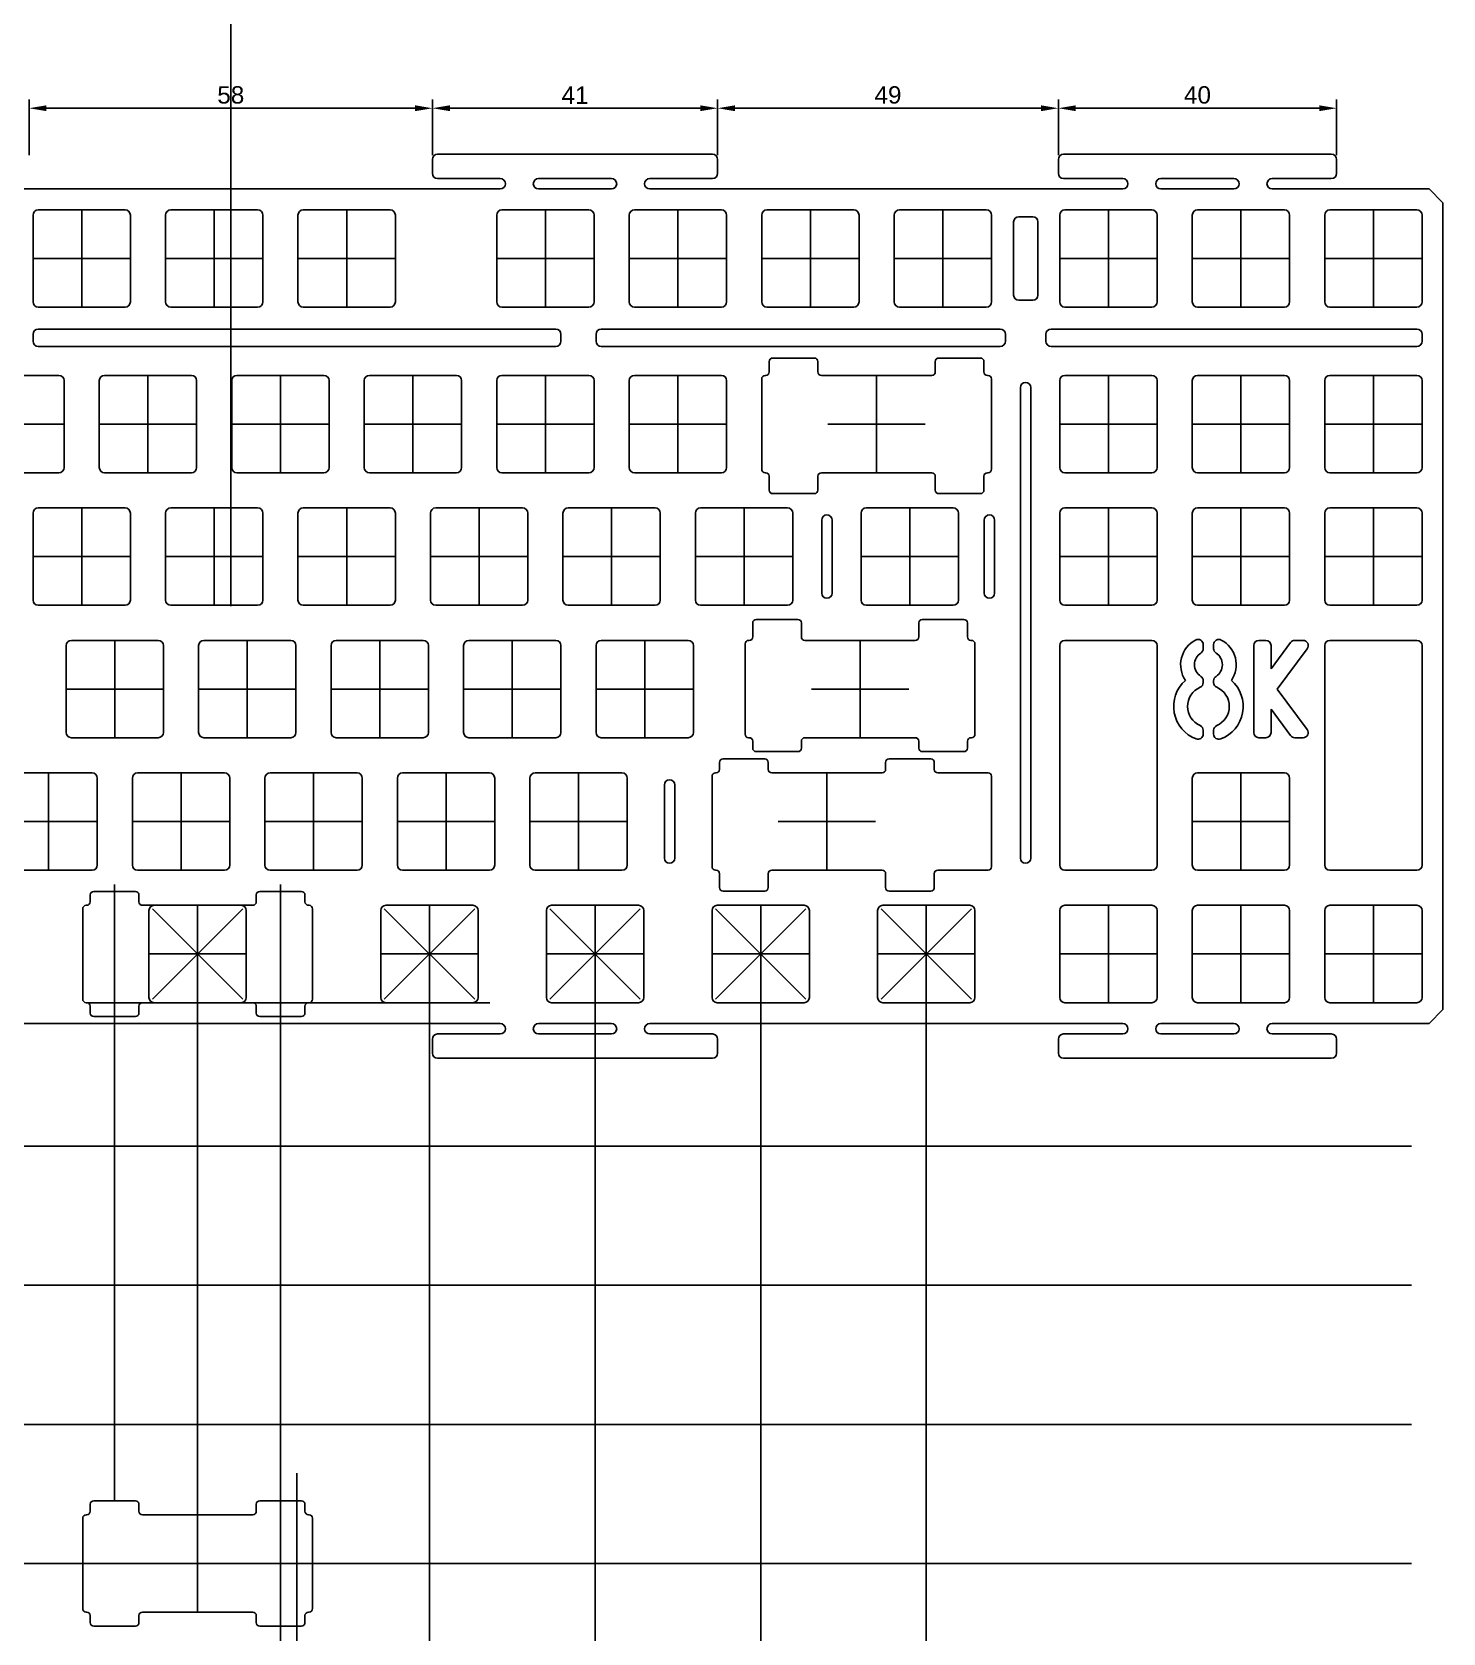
# Model space of a CAD drawing. Header units: millimetres. Extents: x 474 to 1639, y -476 to 312.
# Drawn here: x 635.7 to 838.6, y -197.7 to 32.6 of the extents above; entities that cross this region are included whole.
import ezdxf

# ---------------------------------------------------------------- set-up
doc = ezdxf.new("R2010")
doc.units = ezdxf.units.MM
doc.styles.get("Standard").update_dxf_attribs({"font": 'arial.ttf'})
doc.dimstyles.new('ISO-25', dxfattribs={"dimtxt": 2.5, "dimasz": 2.5, "dimexe": 1.25, "dimexo": 0.625, "dimtad": 1, "dimtxsty": 'Standard', "dimcen": 2.5, "dimadec": 0, "dimazin": 0, "dimtfac": 1, "dimtmove": 0, "dimatfit": 3, "dimfxl": 1, "dimarcsym": 0})

# ---------------------------------------------------------------- blocks, each defined once
blk = doc.blocks.new('*D45')
at = {"color": 0, "lineweight": -2, "transparency": 16777216}
for p, q in [((635.31, 14.87), (635.31, 22.86)), ((637.81, 21.61), (690.81, 21.61)), ((693.31, 14.87), (693.31, 22.86))]:
    blk.add_line(p, q, dxfattribs=at)
at = {"color": 0, "transparency": 16777216}
for points in [[(637.81, 22.03), (637.81, 21.19), (635.31, 21.61)], [(690.81, 22.03), (690.81, 21.19), (693.31, 21.61)]]:
    blk.add_solid(points, dxfattribs=at)
at = {"layer": 'Defpoints', "color": 0, "transparency": 16777216}
for p in [(693.31, 21.61), (635.31, 14.25), (693.31, 14.25)]:
    blk.add_point(p, dxfattribs=at)
at = {"color": 0, "transparency": 16777216, "insert": (664.31, 23.51), "char_height": 2.5, "attachment_point": 5}
blk.add_mtext('58', dxfattribs=at)
blk = doc.blocks.new('*D46')
at = {"color": 0, "lineweight": -2, "transparency": 16777216}
for p, q in [((693.31, 14.87), (693.31, 22.86)), ((695.81, 21.61), (731.81, 21.61)), ((734.31, 14.87), (734.31, 22.86))]:
    blk.add_line(p, q, dxfattribs=at)
at = {"color": 0, "transparency": 16777216}
for points in [[(695.81, 22.03), (695.81, 21.19), (693.31, 21.61)], [(731.81, 22.03), (731.81, 21.19), (734.31, 21.61)]]:
    blk.add_solid(points, dxfattribs=at)
at = {"layer": 'Defpoints', "color": 0, "transparency": 16777216}
for p in [(734.31, 21.61), (693.31, 14.25), (734.31, 14.25)]:
    blk.add_point(p, dxfattribs=at)
at = {"color": 0, "transparency": 16777216, "insert": (713.81, 23.49), "char_height": 2.5, "attachment_point": 5}
blk.add_mtext('41', dxfattribs=at)
blk = doc.blocks.new('*D47')
at = {"color": 0, "lineweight": -2, "transparency": 16777216}
for p, q in [((734.31, 14.87), (734.31, 22.86)), ((736.81, 21.61), (780.81, 21.61)), ((783.31, 14.87), (783.31, 22.86))]:
    blk.add_line(p, q, dxfattribs=at)
at = {"color": 0, "transparency": 16777216}
for points in [[(736.81, 22.03), (736.81, 21.19), (734.31, 21.61)], [(780.81, 22.03), (780.81, 21.19), (783.31, 21.61)]]:
    blk.add_solid(points, dxfattribs=at)
at = {"layer": 'Defpoints', "color": 0, "transparency": 16777216}
for p in [(783.31, 21.61), (734.31, 14.25), (783.31, 14.25)]:
    blk.add_point(p, dxfattribs=at)
at = {"color": 0, "transparency": 16777216, "insert": (758.81, 23.51), "char_height": 2.5, "attachment_point": 5}
blk.add_mtext('49', dxfattribs=at)
blk = doc.blocks.new('*D48')
at = {"color": 0, "lineweight": -2, "transparency": 16777216}
for p, q in [((783.31, 14.88), (783.31, 22.86)), ((785.81, 21.61), (820.81, 21.61)), ((823.31, 14.88), (823.31, 22.86))]:
    blk.add_line(p, q, dxfattribs=at)
at = {"color": 0, "transparency": 16777216}
for points in [[(785.81, 22.03), (785.81, 21.19), (783.31, 21.61)], [(820.81, 22.03), (820.81, 21.19), (823.31, 21.61)]]:
    blk.add_solid(points, dxfattribs=at)
at = {"layer": 'Defpoints', "color": 0, "transparency": 16777216}
for p in [(823.31, 21.61), (783.31, 14.25), (823.31, 14.25)]:
    blk.add_point(p, dxfattribs=at)
at = {"color": 0, "transparency": 16777216, "insert": (803.31, 23.51), "char_height": 2.5, "attachment_point": 5}
blk.add_mtext('40', dxfattribs=at)

msp = doc.modelspace()

# ---------------------------------------------------------------- linework, layer by layer
at = {"color": 4}
for p, q in [((664.30625, -50.00625), (664.30625, 312.191297)), ((636.625, 7), (649.125, 7)), ((655.675, 7), (668.175, 7)), ((674.725, 7), (687.225, 7)), ((703.3, 7), (715.8, 7)), ((722.35, 7), (734.85, 7)), ((741.4, 7), (753.9, 7)), ((760.45, 7), (772.95, 7)), ((784.2625, 7), (796.7625, 7)), ((803.3125, 7), (815.8125, 7)), ((822.3625, 7), (834.8625, 7)), ((635.875, -6.25), (635.875, 6.25)), ((649.875, 6.25), (649.875, -6.25)), ((654.925, -6.25), (654.925, 6.25)), ((668.925, 6.25), (668.925, -6.25)), ((673.975, -6.25), (673.975, 6.25)), ((687.975, 6.25), (687.975, -6.25)), ((702.55, -6.25), (702.55, 6.25)), ((716.55, 6.25), (716.55, -6.25)), ((721.6, -6.25), (721.6, 6.25)), ((735.6, 6.25), (735.6, -6.25)), ((740.65, -6.25), (740.65, 6.25)), ((754.65, 6.25), (754.65, -6.25)), ((759.7, -6.25), (759.7, 6.25)), ((773.7, 6.25), (773.7, -6.25)), ((776.87625, -5.25), (776.87625, 5.25)), ((777.62625, 6), (779.62625, 6)), ((780.37625, 5.25), (780.37625, -5.25)), ((783.5125, -6.25), (783.5125, 6.25)), ((797.5125, 6.25), (797.5125, -6.25)), ((802.5625, -6.25), (802.5625, 6.25)), ((816.5625, 6.25), (816.5625, -6.25)), ((821.6125, -6.25), (821.6125, 6.25)), ((835.6125, 6.25), (835.6125, -6.25)), ((777.62625, -6), (779.62625, -6)), ((649.125, -7), (636.625, -7)), ((668.175, -7), (655.675, -7)), ((687.225, -7), (674.725, -7)), ((715.8, -7), (703.3, -7)), ((734.85, -7), (722.35, -7)), ((753.9, -7), (741.4, -7)), ((772.95, -7), (760.45, -7)), ((796.7625, -7), (784.2625, -7)), ((815.8125, -7), (803.3125, -7)), ((834.8625, -7), (822.3625, -7)), ((635.875, -10.90625), (635.875, -11.90625)), ((636.625, -10.15625), (677.60125, -10.15625)), ((677.60125, -10.15625), (711.0375, -10.15625)), ((711.7875, -10.90625), (711.7875, -11.90625)), ((716.8375, -10.90625), (716.8375, -11.90625)), ((717.5875, -10.15625), (758.56375, -10.15625)), ((758.56375, -10.15625), (774.95, -10.15625)), ((775.7, -10.90625), (775.7, -11.90625)), ((781.5125, -10.90625), (781.5125, -11.90625)), ((782.2625, -10.15625), (834.8625, -10.15625)), ((835.6125, -10.90625), (835.6125, -11.90625)), ((711.0375, -12.65625), (636.625, -12.65625)), ((774.95, -12.65625), (717.5875, -12.65625)), ((834.8625, -12.65625), (782.2625, -12.65625)), ((741.737, -16.3125), (741.737, -14.8125)), ((742.237, -14.3125), (748.237, -14.3125)), ((748.737, -14.8125), (748.737, -16.3125)), ((765.613, -16.3125), (765.613, -14.8125)), ((766.113, -14.3125), (772.113, -14.3125)), ((772.613, -16.3125), (772.613, -14.8125)), ((627.1, -16.8125), (639.6, -16.8125)), ((640.35, -17.5625), (640.35, -30.0625)), ((645.4, -30.0625), (645.4, -17.5625)), ((646.15, -16.8125), (658.65, -16.8125)), ((659.4, -17.5625), (659.4, -30.0625)), ((664.45, -30.0625), (664.45, -17.5625)), ((665.2, -16.8125), (677.7, -16.8125)), ((678.45, -17.5625), (678.45, -30.0625)), ((683.5, -30.0625), (683.5, -17.5625)), ((684.25, -16.8125), (696.75, -16.8125)), ((697.5, -17.5625), (697.5, -30.0625)), ((702.55, -30.0625), (702.55, -17.5625)), ((703.3, -16.8125), (715.8, -16.8125)), ((716.55, -17.5625), (716.55, -30.0625)), ((721.6, -30.0625), (721.6, -17.5625)), ((722.35, -16.8125), (734.85, -16.8125)), ((735.6, -17.5625), (735.6, -30.0625)), ((740.65, -30.3125), (740.65, -17.3125)), ((741.15, -16.8125), (741.237, -16.8125)), ((749.237, -16.8125), (765.113, -16.8125)), ((773.2, -16.8125), (773.113, -16.8125)), ((773.7, -30.3125), (773.7, -17.3125)), ((783.5125, -30.0625), (783.5125, -17.5625)), ((784.2625, -16.8125), (796.7625, -16.8125)), ((797.5125, -17.5625), (797.5125, -30.0625)), ((802.5625, -30.0625), (802.5625, -17.5625)), ((803.3125, -16.8125), (815.8125, -16.8125)), ((816.5625, -17.5625), (816.5625, -30.0625)), ((821.6125, -30.0625), (821.6125, -17.5625)), ((822.3625, -16.8125), (834.8625, -16.8125)), ((835.6125, -17.5625), (835.6125, -30.0625)), ((777.85, -86.2125), (777.85, -18.5625)), ((779.35, -18.5625), (779.35, -86.2125)), ((639.6, -30.8125), (627.1, -30.8125)), ((658.65, -30.8125), (646.15, -30.8125)), ((677.7, -30.8125), (665.2, -30.8125)), ((696.75, -30.8125), (684.25, -30.8125)), ((715.8, -30.8125), (703.3, -30.8125)), ((734.85, -30.8125), (722.35, -30.8125)), ((741.237, -30.8125), (741.15, -30.8125)), ((741.737, -33.3125), (741.737, -31.3125)), ((748.737, -31.3125), (748.737, -33.3125)), ((765.113, -30.8125), (749.237, -30.8125)), ((765.613, -33.3125), (765.613, -31.3125)), ((772.613, -33.3125), (772.613, -31.3125)), ((773.113, -30.8125), (773.2, -30.8125)), ((796.7625, -30.8125), (784.2625, -30.8125)), ((815.8125, -30.8125), (803.3125, -30.8125)), ((834.8625, -30.8125), (822.3625, -30.8125)), ((748.237, -33.8125), (742.237, -33.8125)), ((772.113, -33.8125), (766.113, -33.8125)), ((635.875, -49.1125), (635.875, -36.6125)), ((636.625, -35.8625), (649.125, -35.8625)), ((649.875, -36.6125), (649.875, -49.1125)), ((654.925, -49.1125), (654.925, -36.6125)), ((655.675, -35.8625), (668.175, -35.8625)), ((668.925, -36.6125), (668.925, -49.1125)), ((673.975, -49.1125), (673.975, -36.6125)), ((674.725, -35.8625), (687.225, -35.8625)), ((687.975, -36.6125), (687.975, -49.1125)), ((693.025, -49.1125), (693.025, -36.6125)), ((693.775, -35.8625), (706.275, -35.8625)), ((707.025, -36.6125), (707.025, -49.1125)), ((712.075, -49.1125), (712.075, -36.6125)), ((712.825, -35.8625), (725.325, -35.8625)), ((726.075, -36.6125), (726.075, -49.1125)), ((731.125, -49.1125), (731.125, -36.6125)), ((731.875, -35.8625), (744.375, -35.8625)), ((745.125, -36.6125), (745.125, -49.1125)), ((754.9375, -49.1125), (754.9375, -36.6125)), ((755.6875, -35.8625), (768.1875, -35.8625)), ((768.9375, -36.6125), (768.9375, -49.1125)), ((783.5125, -49.1125), (783.5125, -36.6125)), ((784.2625, -35.8625), (796.7625, -35.8625)), ((797.5125, -36.6125), (797.5125, -49.1125)), ((802.5625, -49.1125), (802.5625, -36.6125)), ((803.3125, -35.8625), (815.8125, -35.8625)), ((816.5625, -36.6125), (816.5625, -49.1125)), ((821.6125, -49.1125), (821.6125, -36.6125)), ((822.3625, -35.8625), (834.8625, -35.8625)), ((835.6125, -36.6125), (835.6125, -49.1125)), ((749.28125, -48.1125), (749.28125, -37.6125)), ((750.78125, -37.6125), (750.78125, -48.1125)), ((772.64375, -48.1125), (772.64375, -37.6125)), ((774.14375, -37.6125), (774.14375, -48.1125)), ((649.125, -49.8625), (636.625, -49.8625)), ((668.175, -49.8625), (655.675, -49.8625)), ((687.225, -49.8625), (674.725, -49.8625)), ((706.275, -49.8625), (693.775, -49.8625)), ((725.325, -49.8625), (712.825, -49.8625)), ((744.375, -49.8625), (731.875, -49.8625)), ((768.1875, -49.8625), (755.6875, -49.8625)), ((796.7625, -49.8625), (784.2625, -49.8625)), ((815.8125, -49.8625), (803.3125, -49.8625)), ((834.8625, -49.8625), (822.3625, -49.8625)), ((739.35575, -54.4125), (739.35575, -52.4125)), ((739.85575, -51.9125), (745.85575, -51.9125)), ((746.35575, -52.4125), (746.35575, -54.4125)), ((763.23175, -54.4125), (763.23175, -52.4125)), ((763.73175, -51.9125), (769.73175, -51.9125)), ((770.23175, -54.4125), (770.23175, -52.4125)), ((641.3875, -54.9125), (653.8875, -54.9125)), ((660.4375, -54.9125), (672.9375, -54.9125)), ((679.4875, -54.9125), (691.9875, -54.9125)), ((698.5375, -54.9125), (711.0375, -54.9125)), ((717.5875, -54.9125), (730.0875, -54.9125)), ((738.76875, -54.9125), (738.85575, -54.9125)), ((746.85575, -54.9125), (762.73175, -54.9125)), ((770.81875, -54.9125), (770.73175, -54.9125)), ((796.7625, -54.9125), (784.2625, -54.9125)), ((813.141786, -54.9125), (812.141786, -54.9125)), ((813.891786, -59.000654), (816.700227, -55.215597)), ((818.48711, -54.9125), (817.302537, -54.9125)), ((834.8625, -54.9125), (822.3625, -54.9125)), ((640.6375, -68.1625), (640.6375, -55.6625)), ((654.6375, -55.6625), (654.6375, -68.1625)), ((659.6875, -68.1625), (659.6875, -55.6625)), ((673.6875, -55.6625), (673.6875, -68.1625)), ((678.7375, -68.1625), (678.7375, -55.6625)), ((692.7375, -55.6625), (692.7375, -68.1625)), ((697.7875, -68.1625), (697.7875, -55.6625)), ((711.7875, -55.6625), (711.7875, -68.1625)), ((716.8375, -68.1625), (716.8375, -55.6625)), ((730.8375, -55.6625), (730.8375, -68.1625)), ((738.26875, -68.4125), (738.26875, -55.4125)), ((771.31875, -68.4125), (771.31875, -55.4125)), ((783.5125, -87.2125), (783.5125, -55.6625)), ((797.5125, -55.6625), (797.5125, -87.2125)), ((804.1375, -55.529359), (804.1375, -56.107614)), ((805.6375, -55.529359), (805.6375, -56.107614)), ((811.391786, -55.6625), (811.391786, -68.1625)), ((813.891786, -55.6625), (813.891786, -59.000654)), ((814.783632, -61.9125), (819.089421, -56.109403)), ((821.6125, -87.2125), (821.6125, -55.6625)), ((835.6125, -55.6625), (835.6125, -87.2125)), ((804.1375, -60.717386), (804.1375, -60.975568)), ((805.6375, -60.717386), (805.6375, -60.975568)), ((814.783632, -61.9125), (819.089421, -67.715597)), ((813.891786, -64.824346), (816.700227, -68.609403)), ((813.891786, -64.824346), (813.891786, -68.1625)), ((653.8875, -68.9125), (641.3875, -68.9125)), ((672.9375, -68.9125), (660.4375, -68.9125)), ((691.9875, -68.9125), (679.4875, -68.9125)), ((711.0375, -68.9125), (698.5375, -68.9125)), ((730.0875, -68.9125), (717.5875, -68.9125)), ((738.85575, -68.9125), (738.76875, -68.9125)), ((746.85575, -68.9125), (762.73175, -68.9125)), ((770.73175, -68.9125), (770.81875, -68.9125)), ((804.1375, -67.849432), (804.1375, -68.388993)), ((805.6375, -67.849432), (805.6375, -68.388993)), ((813.141786, -68.9125), (812.141786, -68.9125)), ((818.48711, -68.9125), (817.302537, -68.9125)), ((739.35575, -70.4125), (739.35575, -69.4125)), ((745.85575, -70.9125), (739.85575, -70.9125)), ((746.35575, -69.4125), (746.35575, -70.4125)), ((763.23175, -70.4125), (763.23175, -69.4125)), ((769.73175, -70.9125), (763.73175, -70.9125)), ((770.23175, -70.4125), (770.23175, -69.4125)), ((734.59325, -73.4625), (734.59325, -72.4625)), ((735.09325, -71.9625), (741.09325, -71.9625)), ((741.59325, -72.4625), (741.59325, -73.4625)), ((758.46925, -73.4625), (758.46925, -72.4625)), ((758.96925, -71.9625), (764.96925, -71.9625)), ((765.46925, -72.4625), (765.46925, -73.4625)), ((631.8625, -73.9625), (644.3625, -73.9625)), ((645.1125, -74.7125), (645.1125, -87.2125)), ((650.1625, -87.2125), (650.1625, -74.7125)), ((650.9125, -73.9625), (663.4125, -73.9625)), ((664.1625, -74.7125), (664.1625, -87.2125)), ((669.2125, -87.2125), (669.2125, -74.7125)), ((669.9625, -73.9625), (682.4625, -73.9625)), ((683.2125, -74.7125), (683.2125, -87.2125)), ((688.2625, -87.2125), (688.2625, -74.7125)), ((689.0125, -73.9625), (701.5125, -73.9625)), ((702.2625, -74.7125), (702.2625, -87.2125)), ((707.3125, -87.2125), (707.3125, -74.7125)), ((708.0625, -73.9625), (720.5625, -73.9625)), ((721.3125, -74.7125), (721.3125, -87.2125)), ((726.659375, -86.2125), (726.659375, -75.7125)), ((728.159375, -75.7125), (728.159375, -86.2125)), ((733.50625, -87.4625), (733.50625, -74.4625)), ((734.00625, -73.9625), (734.09325, -73.9625)), ((742.09325, -73.9625), (757.96925, -73.9625)), ((765.96925, -73.9625), (773.2, -73.9625)), ((773.7, -74.4625), (773.7, -87.4625)), ((802.5625, -87.2125), (802.5625, -74.7125)), ((803.3125, -73.9625), (815.8125, -73.9625)), ((816.5625, -74.7125), (816.5625, -87.2125)), ((644.3625, -87.9625), (631.8625, -87.9625)), ((663.4125, -87.9625), (650.9125, -87.9625)), ((682.4625, -87.9625), (669.9625, -87.9625)), ((701.5125, -87.9625), (689.0125, -87.9625)), ((720.5625, -87.9625), (708.0625, -87.9625)), ((734.09325, -87.9625), (734.00625, -87.9625)), ((734.59325, -90.4625), (734.59325, -88.4625)), ((741.59325, -88.4625), (741.59325, -90.4625)), ((757.96925, -87.9625), (742.09325, -87.9625)), ((758.46925, -90.4625), (758.46925, -88.4625)), ((765.46925, -88.4625), (765.46925, -90.4625)), ((773.2, -87.9625), (765.96925, -87.9625)), ((796.7625, -87.9625), (784.2625, -87.9625)), ((815.8125, -87.9625), (803.3125, -87.9625)), ((822.3625, -87.9625), (834.8625, -87.9625)), ((644.10575, -92.5125), (644.10575, -91.5125)), ((644.60575, -91.0125), (650.60575, -91.0125)), ((651.10575, -91.5125), (651.10575, -92.5125)), ((667.98175, -92.5125), (667.98175, -91.5125)), ((668.48175, -91.0125), (674.48175, -91.0125)), ((674.98175, -92.5125), (674.98175, -91.5125)), ((741.09325, -90.9625), (735.09325, -90.9625)), ((764.96925, -90.9625), (758.96925, -90.9625)), ((643.01875, -106.5125), (643.01875, -93.5125)), ((643.51875, -93.0125), (643.60575, -93.0125)), ((651.60575, -93.0125), (667.48175, -93.0125)), ((652.54375, -106.2625), (652.54375, -93.7625)), ((653.29375, -93.0125), (665.79375, -93.0125)), ((666.54375, -93.7625), (666.54375, -106.2625)), ((675.56875, -93.0125), (675.48175, -93.0125)), ((676.06875, -106.5125), (676.06875, -93.5125)), ((685.88125, -106.2625), (685.88125, -93.7625)), ((686.63125, -93.0125), (699.13125, -93.0125)), ((699.88125, -93.7625), (699.88125, -106.2625)), ((709.69375, -106.2625), (709.69375, -93.7625)), ((710.44375, -93.0125), (722.94375, -93.0125)), ((723.69375, -93.7625), (723.69375, -106.2625)), ((733.50625, -106.2625), (733.50625, -93.7625)), ((734.25625, -93.0125), (746.75625, -93.0125)), ((747.50625, -93.7625), (747.50625, -106.2625)), ((757.31875, -106.2625), (757.31875, -93.7625)), ((758.06875, -93.0125), (770.56875, -93.0125)), ((771.31875, -93.7625), (771.31875, -106.2625)), ((783.5125, -106.2625), (783.5125, -93.7625)), ((784.2625, -93.0125), (796.7625, -93.0125)), ((797.5125, -93.7625), (797.5125, -106.2625)), ((802.5625, -106.2625), (802.5625, -93.7625)), ((803.3125, -93.0125), (815.8125, -93.0125)), ((816.5625, -93.7625), (816.5625, -106.2625)), ((821.6125, -106.2625), (821.6125, -93.7625)), ((822.3625, -93.0125), (834.8625, -93.0125)), ((835.6125, -93.7625), (835.6125, -106.2625)), ((701.575, -107.0125), (643.51875, -107.0125)), ((643.60575, -107.0125), (643.51875, -107.0125)), ((644.10575, -108.5125), (644.10575, -107.5125)), ((651.10575, -107.5125), (651.10575, -108.5125)), ((667.48175, -107.0125), (651.60575, -107.0125)), ((665.79375, -107.0125), (653.29375, -107.0125)), ((667.98175, -108.5125), (667.98175, -107.5125)), ((674.98175, -108.5125), (674.98175, -107.5125)), ((675.48175, -107.0125), (675.56875, -107.0125)), ((699.13125, -107.0125), (686.63125, -107.0125)), ((722.94375, -107.0125), (710.44375, -107.0125)), ((746.75625, -107.0125), (734.25625, -107.0125)), ((770.56875, -107.0125), (758.06875, -107.0125)), ((796.7625, -107.0125), (784.2625, -107.0125)), ((815.8125, -107.0125), (803.3125, -107.0125)), ((834.8625, -107.0125), (822.3625, -107.0125)), ((644.10575, -180.151543), (644.10575, -179.151543)), ((644.60575, -178.651543), (650.60575, -178.651543)), ((651.10575, -179.151543), (651.10575, -180.151543)), ((667.98175, -180.151543), (667.98175, -179.151543)), ((668.48175, -178.651543), (674.48175, -178.651543)), ((674.98175, -180.151543), (674.98175, -179.151543)), ((643.01875, -194.151543), (643.01875, -181.151543)), ((643.51875, -180.651543), (643.60575, -180.651543)), ((651.60575, -180.651543), (667.48175, -180.651543)), ((675.56875, -180.651543), (675.48175, -180.651543)), ((676.06875, -194.151543), (676.06875, -181.151543)), ((643.60575, -194.651543), (643.51875, -194.651543)), ((644.10575, -196.151543), (644.10575, -195.151543)), ((651.10575, -195.151543), (651.10575, -196.151543)), ((667.48175, -194.651543), (651.60575, -194.651543)), ((667.98175, -196.151543), (667.98175, -195.151543)), ((674.98175, -196.151543), (674.98175, -195.151543)), ((675.48175, -194.651543), (675.56875, -194.651543)), ((650.60575, -196.651543), (644.60575, -196.651543)), ((674.48175, -196.651543), (668.48175, -196.651543))]:
    msp.add_line(p, q, dxfattribs=at)
for p, q in [((693.30625, 14.25), (693.30625, 12.25)), ((694.05625, 15), (733.55625, 15)), ((734.30625, 14.25), (734.30625, 12.25)), ((783.30625, 14.25), (783.30625, 12.25)), ((784.05625, 15), (822.55625, 15)), ((823.30625, 14.25), (823.30625, 12.25)), ((625.55625, 10), (703.05625, 10)), ((694.05625, 11.5), (703.05625, 11.5)), ((708.55625, 11.5), (719.05625, 11.5)), ((708.55625, 11.5), (719.05625, 11.5)), ((708.55625, 10), (719.05625, 10)), ((708.55625, 10), (719.05625, 10)), ((724.55625, 11.5), (733.55625, 11.5)), ((724.55625, 10), (792.55625, 10)), ((784.05625, 11.5), (792.55625, 11.5)), ((798.05625, 11.5), (808.55625, 11.5)), ((798.05625, 11.5), (808.55625, 11.5)), ((798.05625, 10), (808.55625, 10)), ((798.05625, 10), (808.55625, 10)), ((814.05625, 11.5), (822.55625, 11.5)), ((814.05625, 10), (815.55625, 10)), ((815.55625, 10), (836.6125, 10)), ((838.6125, 8), (836.6125, 10)), ((838.6125, 8), (838.6125, -108.0125)), ((838.6125, -108.0125), (836.6125, -110.0125)), ((703.05625, -110.0125), (625.55625, -110.0125)), ((650.60575, -109.0125), (644.60575, -109.0125)), ((674.48175, -109.0125), (668.48175, -109.0125)), ((719.05625, -110.0125), (708.55625, -110.0125)), ((792.55625, -110.0125), (724.55625, -110.0125)), ((808.55625, -110.0125), (798.05625, -110.0125)), ((815.5625, -110.0125), (814.05625, -110.0125)), ((836.6125, -110.0125), (815.5625, -110.0125)), ((693.30625, -112.2625), (693.30625, -114.2625)), ((694.05625, -111.5125), (703.05625, -111.5125)), ((708.55625, -111.5125), (719.05625, -111.5125)), ((708.55625, -111.5125), (719.05625, -111.5125)), ((724.55625, -111.5125), (733.55625, -111.5125)), ((734.30625, -112.2625), (734.30625, -114.2625)), ((783.30625, -112.2625), (783.30625, -114.2625)), ((784.05625, -111.5125), (792.55625, -111.5125)), ((798.05625, -111.5125), (808.55625, -111.5125)), ((798.05625, -111.5125), (808.55625, -111.5125)), ((814.05625, -111.5125), (822.55625, -111.5125)), ((823.30625, -112.2625), (823.30625, -114.2625)), ((694.05625, -115.0125), (733.55625, -115.0125)), ((784.05625, -115.0125), (822.55625, -115.0125))]:
    msp.add_line(p, q)
at = {"color": 1}
for p, q in [((642.875, 7), (642.875, -7)), ((661.925, 7), (661.925, -7)), ((680.975, 7), (680.975, -7)), ((709.55, 7), (709.55, -7)), ((728.6, 7), (728.6, -7)), ((747.65, 7), (747.65, -7)), ((766.7, 7), (766.7, -7)), ((790.5125, 7), (790.5125, -7)), ((809.5625, 7), (809.5625, -7)), ((828.6125, 7), (828.6125, -7)), ((635.875, 0), (649.875, 0)), ((654.925, 0), (668.925, 0)), ((673.975, 0), (687.975, 0)), ((702.55, 0), (716.55, 0)), ((721.6, 0), (735.6, 0)), ((740.65, 0), (754.65, 0)), ((759.7, 0), (773.7, 0)), ((783.5125, 0), (797.5125, 0)), ((802.5625, 0), (816.5625, 0)), ((821.6125, 0), (835.6125, 0)), ((652.4, -16.8125), (652.4, -30.8125)), ((671.45, -16.8125), (671.45, -30.8125)), ((690.5, -16.8125), (690.5, -30.8125)), ((709.55, -16.8125), (709.55, -30.8125)), ((728.6, -16.8125), (728.6, -30.8125)), ((757.175, -16.8125), (757.175, -30.8125)), ((790.5125, -16.8125), (790.5125, -30.8125)), ((809.5625, -16.8125), (809.5625, -30.8125)), ((828.6125, -16.8125), (828.6125, -30.8125)), ((626.35, -23.8125), (640.35, -23.8125)), ((645.4, -23.8125), (659.4, -23.8125)), ((664.45, -23.8125), (678.45, -23.8125)), ((683.5, -23.8125), (697.5, -23.8125)), ((702.55, -23.8125), (716.55, -23.8125)), ((721.6, -23.8125), (735.6, -23.8125)), ((750.175, -23.8125), (764.175, -23.8125)), ((783.5125, -23.8125), (797.5125, -23.8125)), ((802.5625, -23.8125), (816.5625, -23.8125)), ((821.6125, -23.8125), (835.6125, -23.8125)), ((642.875, -35.8625), (642.875, -49.8625)), ((661.925, -35.8625), (661.925, -49.8625)), ((680.975, -35.8625), (680.975, -49.8625)), ((700.025, -35.8625), (700.025, -49.8625)), ((719.075, -35.8625), (719.075, -49.8625)), ((738.125, -35.8625), (738.125, -49.8625)), ((761.9375, -35.8625), (761.9375, -49.8625)), ((790.5125, -35.8625), (790.5125, -49.8625)), ((809.5625, -35.8625), (809.5625, -49.8625)), ((828.6125, -35.8625), (828.6125, -49.8625)), ((635.875, -42.8625), (649.875, -42.8625)), ((654.925, -42.8625), (668.925, -42.8625)), ((673.975, -42.8625), (687.975, -42.8625)), ((693.025, -42.8625), (707.025, -42.8625)), ((712.075, -42.8625), (726.075, -42.8625)), ((731.125, -42.8625), (745.125, -42.8625)), ((754.9375, -42.8625), (768.9375, -42.8625)), ((783.5125, -42.8625), (797.5125, -42.8625)), ((802.5625, -42.8625), (816.5625, -42.8625)), ((821.6125, -42.8625), (835.6125, -42.8625)), ((647.6375, -54.9125), (647.6375, -68.9125)), ((666.6875, -54.9125), (666.6875, -68.9125)), ((685.7375, -54.9125), (685.7375, -68.9125)), ((704.7875, -54.9125), (704.7875, -68.9125)), ((723.8375, -54.9125), (723.8375, -68.9125)), ((754.79375, -54.9125), (754.79375, -68.9125)), ((640.6375, -61.9125), (654.6375, -61.9125)), ((659.6875, -61.9125), (673.6875, -61.9125)), ((678.7375, -61.9125), (692.7375, -61.9125)), ((697.7875, -61.9125), (711.7875, -61.9125)), ((716.8375, -61.9125), (730.8375, -61.9125)), ((747.79375, -61.9125), (761.79375, -61.9125)), ((638.1125, -73.9625), (638.1125, -87.9625)), ((657.1625, -73.9625), (657.1625, -87.9625)), ((676.2125, -73.9625), (676.2125, -87.9625)), ((695.2625, -73.9625), (695.2625, -87.9625)), ((714.3125, -73.9625), (714.3125, -87.9625)), ((750.03125, -73.9625), (750.03125, -87.9625)), ((809.5625, -73.9625), (809.5625, -87.9625)), ((631.1125, -80.9625), (645.1125, -80.9625)), ((650.1625, -80.9625), (664.1625, -80.9625)), ((669.2125, -80.9625), (683.2125, -80.9625)), ((688.2625, -80.9625), (702.2625, -80.9625)), ((707.3125, -80.9625), (721.3125, -80.9625)), ((743.03125, -80.9625), (757.03125, -80.9625)), ((802.5625, -80.9625), (816.5625, -80.9625)), ((659.54375, -93.0125), (659.54375, -107.0125)), ((659.54375, -93.0125), (659.54375, -107.0125)), ((692.88125, -93.0125), (692.88125, -107.0125)), ((716.69375, -93.0125), (716.69375, -107.0125)), ((740.50625, -93.0125), (740.50625, -107.0125)), ((764.31875, -93.0125), (764.31875, -107.0125)), ((790.5125, -93.0125), (790.5125, -107.0125)), ((809.5625, -93.0125), (809.5625, -107.0125)), ((828.6125, -93.0125), (828.6125, -107.0125)), ((652.54375, -100.0125), (666.54375, -100.0125)), ((652.54375, -100.0125), (666.54375, -100.0125)), ((685.88125, -100.0125), (699.88125, -100.0125)), ((709.69375, -100.0125), (723.69375, -100.0125)), ((733.50625, -100.0125), (747.50625, -100.0125)), ((757.31875, -100.0125), (771.31875, -100.0125)), ((783.5125, -100.0125), (797.5125, -100.0125)), ((802.5625, -100.0125), (816.5625, -100.0125)), ((821.6125, -100.0125), (835.6125, -100.0125)), ((673.83125, -348.438588), (673.83125, -174.651543)), ((659.54375, -180.651543), (659.54375, -194.651543)), ((652.54375, -187.651543), (666.54375, -187.651543))]:
    msp.add_line(p, q, dxfattribs=at)
at = {"color": 5}
for p, q in [((647.60575, -178.651543), (647.60575, -90.0125)), ((671.44375, -90.0125), (671.44375, -301.277576)), ((659.54375, -180.651543), (659.54375, -100.0125))]:
    msp.add_line(p, q, dxfattribs=at)
at = {"color": 2}
for p, q in [((653.04375, -93.5125), (666.04375, -106.5125)), ((653.04375, -106.5125), (666.04375, -93.5125)), ((686.38125, -93.5125), (699.38125, -106.5125)), ((686.38125, -106.5125), (699.38125, -93.5125)), ((710.19375, -93.5125), (723.19375, -106.5125)), ((710.19375, -106.5125), (723.19375, -93.5125)), ((734.00625, -93.5125), (747.00625, -106.5125)), ((734.00625, -106.5125), (747.00625, -93.5125)), ((757.81875, -93.5125), (770.81875, -106.5125)), ((757.81875, -106.5125), (770.81875, -93.5125)), ((692.88125, -95.565102), (692.88125, -282.227576)), ((716.69375, -95.565102), (716.69375, -282.227576)), ((740.50625, -95.565102), (740.50625, -282.227576)), ((764.31875, -95.565102), (764.31875, -282.227576)), ((473.909511, -127.651543), (834.088327, -127.651543)), ((473.909511, -147.651543), (834.088327, -147.651543)), ((473.909511, -167.651543), (834.088327, -167.651543)), ((473.909511, -187.651543), (834.088327, -187.651543))]:
    msp.add_line(p, q, dxfattribs=at)
for centre, radius, start, end in [((694.05625, 14.25), 0.75, 90, 180), ((733.55625, 14.25), 0.75, 360, 90), ((784.05625, 14.25), 0.75, 90, 180), ((822.55625, 14.25), 0.75, 0, 90), ((694.05625, 12.25), 0.75, 180, 270), ((733.55625, 12.25), 0.75, 270, 360), ((784.05625, 12.25), 0.75, 180, 270), ((822.55625, 12.25), 0.75, 270, 0), ((703.05625, 10.75), 0.75, 270, 90), ((708.55625, 10.75), 0.75, 90, 270), ((719.05625, 10.75), 0.75, 270, 90), ((724.55625, 10.75), 0.75, 90, 270), ((792.55625, 10.75), 0.75, 270, 90), ((798.05625, 10.75), 0.75, 90, 270), ((808.55625, 10.75), 0.75, 270, 90), ((814.05625, 10.75), 0.75, 90, 270), ((644.60575, -108.5125), 0.5, 180, 270), ((650.60575, -108.5125), 0.5, 270, 0), ((668.48175, -108.5125), 0.5, 180, 270), ((674.48175, -108.5125), 0.5, 270, 0), ((703.05625, -110.7625), 0.75, 270, 90), ((708.55625, -110.7625), 0.75, 90, 270), ((719.05625, -110.7625), 0.75, 270, 90), ((724.55625, -110.7625), 0.75, 90, 270), ((792.55625, -110.7625), 0.75, 270, 90), ((798.05625, -110.7625), 0.75, 90, 270), ((808.55625, -110.7625), 0.75, 270, 90), ((814.05625, -110.7625), 0.75, 90, 270), ((694.05625, -112.2625), 0.75, 90, 180), ((733.55625, -112.2625), 0.75, 360, 90), ((784.05625, -112.2625), 0.75, 90, 180), ((822.55625, -112.2625), 0.75, 0, 90), ((694.05625, -114.2625), 0.75, 180, 270), ((733.55625, -114.2625), 0.75, 270, 360), ((784.05625, -114.2625), 0.75, 180, 270), ((822.55625, -114.2625), 0.75, 270, 0)]:
    msp.add_arc(centre, radius, start, end)
at = {"color": 4}
for centre, radius, start, end in [((636.625, 6.25), 0.75, 90, 180), ((649.125, 6.25), 0.75, 0, 90), ((655.675, 6.25), 0.75, 90, 180), ((668.175, 6.25), 0.75, 0, 90), ((674.725, 6.25), 0.75, 90, 180), ((687.225, 6.25), 0.75, 0, 90), ((703.3, 6.25), 0.75, 90, 180), ((715.8, 6.25), 0.75, 0, 90), ((722.35, 6.25), 0.75, 90, 180), ((734.85, 6.25), 0.75, 0, 90), ((741.4, 6.25), 0.75, 90, 180), ((753.9, 6.25), 0.75, 0, 90), ((760.45, 6.25), 0.75, 90, 180), ((772.95, 6.25), 0.75, 0, 90), ((784.2625, 6.25), 0.75, 90, 180), ((796.7625, 6.25), 0.75, 0, 90), ((803.3125, 6.25), 0.75, 90, 180), ((815.8125, 6.25), 0.75, 0, 90), ((822.3625, 6.25), 0.75, 90, 180), ((834.8625, 6.25), 0.75, 0, 90), ((777.62625, 5.25), 0.75, 90, 180), ((779.62625, 5.25), 0.75, 0, 90), ((636.625, -6.25), 0.75, 180, 270), ((649.125, -6.25), 0.75, 270, 0), ((655.675, -6.25), 0.75, 180, 270), ((668.175, -6.25), 0.75, 270, 0), ((674.725, -6.25), 0.75, 180, 270), ((687.225, -6.25), 0.75, 270, 0), ((703.3, -6.25), 0.75, 180, 270), ((715.8, -6.25), 0.75, 270, 0), ((722.35, -6.25), 0.75, 180, 270), ((734.85, -6.25), 0.75, 270, 0), ((741.4, -6.25), 0.75, 180, 270), ((753.9, -6.25), 0.75, 270, 0), ((760.45, -6.25), 0.75, 180, 270), ((772.95, -6.25), 0.75, 270, 0), ((777.62625, -5.25), 0.75, 180, 270), ((779.62625, -5.25), 0.75, 270, 0), ((784.2625, -6.25), 0.75, 180, 270), ((796.7625, -6.25), 0.75, 270, 0), ((803.3125, -6.25), 0.75, 180, 270), ((815.8125, -6.25), 0.75, 270, 0), ((822.3625, -6.25), 0.75, 180, 270), ((834.8625, -6.25), 0.75, 270, 0), ((636.625, -10.90625), 0.75, 90, 180), ((711.0375, -10.90625), 0.75, 0, 90), ((717.5875, -10.90625), 0.75, 90, 180), ((774.95, -10.90625), 0.75, 0, 90), ((782.2625, -10.90625), 0.75, 90, 180), ((834.8625, -10.90625), 0.75, 0, 90), ((636.625, -11.90625), 0.75, 180, 270), ((711.0375, -11.90625), 0.75, 270, 0), ((717.5875, -11.90625), 0.75, 180, 270), ((774.95, -11.90625), 0.75, 270, 0), ((782.2625, -11.90625), 0.75, 180, 270), ((834.8625, -11.90625), 0.75, 270, 0), ((742.237, -14.8125), 0.5, 90, 180), ((748.237, -14.8125), 0.5, 0, 90), ((766.113, -14.8125), 0.5, 90, 180), ((772.113, -14.8125), 0.5, 0, 90), ((639.6, -17.5625), 0.75, 0, 90), ((646.15, -17.5625), 0.75, 90, 180), ((658.65, -17.5625), 0.75, 0, 90), ((665.2, -17.5625), 0.75, 90, 180), ((677.7, -17.5625), 0.75, 0, 90), ((684.25, -17.5625), 0.75, 90, 180), ((696.75, -17.5625), 0.75, 0, 90), ((703.3, -17.5625), 0.75, 90, 180), ((715.8, -17.5625), 0.75, 0, 90), ((722.35, -17.5625), 0.75, 90, 180), ((734.85, -17.5625), 0.75, 0, 90), ((741.15, -17.3125), 0.5, 90, 180), ((741.237, -16.3125), 0.5, 270, 0), ((749.237, -16.3125), 0.5, 180, 270), ((765.113, -16.3125), 0.5, 270, 0), ((773.113, -16.3125), 0.5, 180, 270), ((773.2, -17.3125), 0.5, 0, 90), ((778.6, -18.5625), 0.75, 90, 180), ((778.6, -18.5625), 0.75, 0, 90), ((784.2625, -17.5625), 0.75, 90, 180), ((796.7625, -17.5625), 0.75, 0, 90), ((803.3125, -17.5625), 0.75, 90, 180), ((815.8125, -17.5625), 0.75, 0, 90), ((822.3625, -17.5625), 0.75, 90, 180), ((834.8625, -17.5625), 0.75, 0, 90), ((639.6, -30.0625), 0.75, 270, 0), ((646.15, -30.0625), 0.75, 180, 270), ((658.65, -30.0625), 0.75, 270, 0), ((665.2, -30.0625), 0.75, 180, 270), ((677.7, -30.0625), 0.75, 270, 0), ((684.25, -30.0625), 0.75, 180, 270), ((696.75, -30.0625), 0.75, 270, 0), ((703.3, -30.0625), 0.75, 180, 270), ((715.8, -30.0625), 0.75, 270, 0), ((722.35, -30.0625), 0.75, 180, 270), ((734.85, -30.0625), 0.75, 270, 0), ((741.15, -30.3125), 0.5, 180, 270), ((741.237, -31.3125), 0.5, 0, 90), ((749.237, -31.3125), 0.5, 90, 180), ((765.113, -31.3125), 0.5, 0, 90), ((773.113, -31.3125), 0.5, 90, 180), ((773.2, -30.3125), 0.5, 270, 0), ((784.2625, -30.0625), 0.75, 180, 270), ((796.7625, -30.0625), 0.75, 270, 0), ((803.3125, -30.0625), 0.75, 180, 270), ((815.8125, -30.0625), 0.75, 270, 0), ((822.3625, -30.0625), 0.75, 180, 270), ((834.8625, -30.0625), 0.75, 270, 0), ((742.237, -33.3125), 0.5, 180, 270), ((748.237, -33.3125), 0.5, 270, 0), ((766.113, -33.3125), 0.5, 180, 270), ((772.113, -33.3125), 0.5, 270, 0), ((636.625, -36.6125), 0.75, 90, 180), ((649.125, -36.6125), 0.75, 0, 90), ((655.675, -36.6125), 0.75, 90, 180), ((668.175, -36.6125), 0.75, 0, 90), ((674.725, -36.6125), 0.75, 90, 180), ((687.225, -36.6125), 0.75, 0, 90), ((693.775, -36.6125), 0.75, 90, 180), ((706.275, -36.6125), 0.75, 0, 90), ((712.825, -36.6125), 0.75, 90, 180), ((725.325, -36.6125), 0.75, 0, 90), ((731.875, -36.6125), 0.75, 90, 180), ((744.375, -36.6125), 0.75, 0, 90), ((755.6875, -36.6125), 0.75, 90, 180), ((768.1875, -36.6125), 0.75, 0, 90), ((784.2625, -36.6125), 0.75, 90, 180), ((796.7625, -36.6125), 0.75, 0, 90), ((803.3125, -36.6125), 0.75, 90, 180), ((815.8125, -36.6125), 0.75, 0, 90), ((822.3625, -36.6125), 0.75, 90, 180), ((834.8625, -36.6125), 0.75, 0, 90), ((750.03125, -37.6125), 0.75, 90, 180), ((750.03125, -37.6125), 0.75, 0, 90), ((773.39375, -37.6125), 0.75, 90, 180), ((773.39375, -37.6125), 0.75, 0, 90), ((750.03125, -48.1125), 0.75, 180, 270), ((750.03125, -48.1125), 0.75, 270, 0), ((773.39375, -48.1125), 0.75, 180, 270), ((773.39375, -48.1125), 0.75, 270, 0), ((636.625, -49.1125), 0.75, 180, 270), ((649.125, -49.1125), 0.75, 270, 0), ((655.675, -49.1125), 0.75, 180, 270), ((668.175, -49.1125), 0.75, 270, 0), ((674.725, -49.1125), 0.75, 180, 270), ((687.225, -49.1125), 0.75, 270, 0), ((693.775, -49.1125), 0.75, 180, 270), ((706.275, -49.1125), 0.75, 270, 0), ((712.825, -49.1125), 0.75, 180, 270), ((725.325, -49.1125), 0.75, 270, 0), ((731.875, -49.1125), 0.75, 180, 270), ((744.375, -49.1125), 0.75, 270, 0), ((755.6875, -49.1125), 0.75, 180, 270), ((768.1875, -49.1125), 0.75, 270, 0), ((784.2625, -49.1125), 0.75, 180, 270), ((796.7625, -49.1125), 0.75, 270, 0), ((803.3125, -49.1125), 0.75, 180, 270), ((815.8125, -49.1125), 0.75, 270, 0), ((822.3625, -49.1125), 0.75, 180, 270), ((834.8625, -49.1125), 0.75, 270, 0), ((739.85575, -52.4125), 0.5, 90, 180), ((745.85575, -52.4125), 0.5, 0, 90), ((763.73175, -52.4125), 0.5, 90, 180), ((769.73175, -52.4125), 0.5, 0, 90), ((641.3875, -55.6625), 0.75, 90, 180), ((653.8875, -55.6625), 0.75, 0, 90), ((660.4375, -55.6625), 0.75, 90, 180), ((672.9375, -55.6625), 0.75, 0, 90), ((679.4875, -55.6625), 0.75, 90, 180), ((691.9875, -55.6625), 0.75, 0, 90), ((698.5375, -55.6625), 0.75, 90, 180), ((711.0375, -55.6625), 0.75, 0, 90), ((717.5875, -55.6625), 0.75, 90, 180), ((730.0875, -55.6625), 0.75, 0, 90), ((738.76875, -55.4125), 0.5, 90, 180), ((738.85575, -54.4125), 0.5, 270, 0), ((746.85575, -54.4125), 0.5, 180, 270), ((762.73175, -54.4125), 0.5, 270, 0), ((770.73175, -54.4125), 0.5, 180, 270), ((770.81875, -55.4125), 0.5, 0, 90), ((784.2625, -55.6625), 0.75, 90, 180), ((796.7625, -55.6625), 0.75, 0, 90), ((804.8875, -58.4125), 4, 117.48642625, 214.22886633), ((803.3875, -55.529359), 0.75, 0, 117.48642625), ((806.3875, -55.529359), 0.75, 62.51357375, 180), ((804.8875, -58.4125), 4, 325.77113367, 62.51357375), ((812.141786, -55.6625), 0.75, 90, 180), ((813.141786, -55.6625), 0.75, 0, 90), ((817.302537, -55.6625), 0.75, 90, 143.42528218), ((818.48711, -55.6625), 0.75, 323.42528218, 90), ((822.3625, -55.6625), 0.75, 90, 180), ((834.8625, -55.6625), 0.75, 0, 90), ((804.8875, -58.4125), 2, 123.05573115, 236.94426885), ((803.3875, -56.107614), 0.75, 303.05573115, 0), ((806.3875, -56.107614), 0.75, 180, 236.94426885), ((804.8875, -58.4125), 2, 303.05573115, 56.94426885), ((804.8875, -64.4125), 5, 131.40962211, 249.33268351), ((804.8875, -64.4125), 3, 113.57817848, 246.42182152), ((803.3875, -60.975568), 0.75, 293.57817848, 360), ((803.3875, -60.717386), 0.75, 360, 56.94426885), ((806.3875, -60.717386), 0.75, 123.05573115, 180), ((806.3875, -60.975568), 0.75, 180, 246.42182152), ((804.8875, -64.4125), 3, 293.57817848, 66.42182152), ((804.8875, -64.4125), 5, 290.66731649, 48.59037789), ((641.3875, -68.1625), 0.75, 180, 270), ((653.8875, -68.1625), 0.75, 270, 0), ((660.4375, -68.1625), 0.75, 180, 270), ((672.9375, -68.1625), 0.75, 270, 0), ((679.4875, -68.1625), 0.75, 180, 270), ((691.9875, -68.1625), 0.75, 270, 0), ((698.5375, -68.1625), 0.75, 180, 270), ((711.0375, -68.1625), 0.75, 270, 0), ((717.5875, -68.1625), 0.75, 180, 270), ((730.0875, -68.1625), 0.75, 270, 0), ((738.76875, -68.4125), 0.5, 180, 270), ((738.85575, -69.4125), 0.5, 0, 90), ((746.85575, -69.4125), 0.5, 90, 180), ((762.73175, -69.4125), 0.5, 0, 90), ((770.73175, -69.4125), 0.5, 90, 180), ((770.81875, -68.4125), 0.5, 270, 0), ((803.3875, -68.388993), 0.75, 249.33268351, 360), ((803.3875, -67.849432), 0.75, 360, 66.42182152), ((806.3875, -67.849432), 0.75, 113.57817848, 180), ((806.3875, -68.388993), 0.75, 180, 290.66731649), ((812.141786, -68.1625), 0.75, 180, 270), ((813.141786, -68.1625), 0.75, 270, 360), ((817.302537, -68.1625), 0.75, 216.57471782, 270), ((818.48711, -68.1625), 0.75, 270, 36.57471782), ((739.85575, -70.4125), 0.5, 180, 270), ((745.85575, -70.4125), 0.5, 270, 0), ((763.73175, -70.4125), 0.5, 180, 270), ((769.73175, -70.4125), 0.5, 270, 0), ((734.09325, -73.4625), 0.5, 270, 0), ((735.09325, -72.4625), 0.5, 90, 180), ((741.09325, -72.4625), 0.5, 0, 90), ((742.09325, -73.4625), 0.5, 180, 270), ((757.96925, -73.4625), 0.5, 270, 0), ((758.96925, -72.4625), 0.5, 90, 180), ((764.96925, -72.4625), 0.5, 0, 90), ((765.96925, -73.4625), 0.5, 180, 270), ((644.3625, -74.7125), 0.75, 0, 90), ((650.9125, -74.7125), 0.75, 90, 180), ((663.4125, -74.7125), 0.75, 0, 90), ((669.9625, -74.7125), 0.75, 90, 180), ((682.4625, -74.7125), 0.75, 0, 90), ((689.0125, -74.7125), 0.75, 90, 180), ((701.5125, -74.7125), 0.75, 0, 90), ((708.0625, -74.7125), 0.75, 90, 180), ((720.5625, -74.7125), 0.75, 0, 90), ((727.409375, -75.7125), 0.75, 90, 180), ((727.409375, -75.7125), 0.75, 0, 90), ((734.00625, -74.4625), 0.5, 90, 180), ((773.2, -74.4625), 0.5, 0, 90), ((803.3125, -74.7125), 0.75, 90, 180), ((815.8125, -74.7125), 0.75, 0, 90), ((644.3625, -87.2125), 0.75, 270, 0), ((650.9125, -87.2125), 0.75, 180, 270), ((663.4125, -87.2125), 0.75, 270, 0), ((669.9625, -87.2125), 0.75, 180, 270), ((682.4625, -87.2125), 0.75, 270, 0), ((689.0125, -87.2125), 0.75, 180, 270), ((701.5125, -87.2125), 0.75, 270, 0), ((708.0625, -87.2125), 0.75, 180, 270), ((720.5625, -87.2125), 0.75, 270, 0), ((727.409375, -86.2125), 0.75, 180, 270), ((727.409375, -86.2125), 0.75, 270, 0), ((734.00625, -87.4625), 0.5, 180, 270), ((773.2, -87.4625), 0.5, 270, 0), ((778.6, -86.2125), 0.75, 180, 270), ((778.6, -86.2125), 0.75, 270, 0), ((784.2625, -87.2125), 0.75, 180, 270), ((796.7625, -87.2125), 0.75, 270, 0), ((803.3125, -87.2125), 0.75, 180, 270), ((815.8125, -87.2125), 0.75, 270, 0), ((822.3625, -87.2125), 0.75, 180, 270), ((834.8625, -87.2125), 0.75, 270, 0), ((734.09325, -88.4625), 0.5, 0, 90), ((742.09325, -88.4625), 0.5, 90, 180), ((757.96925, -88.4625), 0.5, 0, 90), ((765.96925, -88.4625), 0.5, 90, 180), ((644.60575, -91.5125), 0.5, 90, 180), ((650.60575, -91.5125), 0.5, 0, 90), ((668.48175, -91.5125), 0.5, 90, 180), ((674.48175, -91.5125), 0.5, 0, 90), ((735.09325, -90.4625), 0.5, 180, 270), ((741.09325, -90.4625), 0.5, 270, 0), ((758.96925, -90.4625), 0.5, 180, 270), ((764.96925, -90.4625), 0.5, 270, 0), ((643.51875, -93.5125), 0.5, 90, 180), ((643.60575, -92.5125), 0.5, 270, 0), ((651.60575, -92.5125), 0.5, 180, 270), ((653.29375, -93.7625), 0.75, 90, 180), ((665.79375, -93.7625), 0.75, 0, 90), ((667.48175, -92.5125), 0.5, 270, 0), ((675.48175, -92.5125), 0.5, 180, 270), ((675.56875, -93.5125), 0.5, 0, 90), ((686.63125, -93.7625), 0.75, 90, 180), ((699.13125, -93.7625), 0.75, 0, 90), ((710.44375, -93.7625), 0.75, 90, 180), ((722.94375, -93.7625), 0.75, 0, 90), ((734.25625, -93.7625), 0.75, 90, 180), ((746.75625, -93.7625), 0.75, 0, 90), ((758.06875, -93.7625), 0.75, 90, 180), ((770.56875, -93.7625), 0.75, 0, 90), ((784.2625, -93.7625), 0.75, 90, 180), ((796.7625, -93.7625), 0.75, 0, 90), ((803.3125, -93.7625), 0.75, 90, 180), ((815.8125, -93.7625), 0.75, 0, 90), ((822.3625, -93.7625), 0.75, 90, 180), ((834.8625, -93.7625), 0.75, 0, 90), ((643.51875, -106.5125), 0.5, 180, 270), ((643.60575, -107.5125), 0.5, 0, 90), ((651.60575, -107.5125), 0.5, 90, 180), ((653.29375, -106.2625), 0.75, 180, 270), ((665.79375, -106.2625), 0.75, 270, 0), ((667.48175, -107.5125), 0.5, 0, 90), ((675.48175, -107.5125), 0.5, 90, 180), ((675.56875, -106.5125), 0.5, 270, 0), ((686.63125, -106.2625), 0.75, 180, 270), ((699.13125, -106.2625), 0.75, 270, 0), ((710.44375, -106.2625), 0.75, 180, 270), ((722.94375, -106.2625), 0.75, 270, 0), ((734.25625, -106.2625), 0.75, 180, 270), ((746.75625, -106.2625), 0.75, 270, 0), ((758.06875, -106.2625), 0.75, 180, 270), ((770.56875, -106.2625), 0.75, 270, 0), ((784.2625, -106.2625), 0.75, 180, 270), ((796.7625, -106.2625), 0.75, 270, 0), ((803.3125, -106.2625), 0.75, 180, 270), ((815.8125, -106.2625), 0.75, 270, 0), ((822.3625, -106.2625), 0.75, 180, 270), ((834.8625, -106.2625), 0.75, 270, 0), ((644.60575, -179.151543), 0.5, 90, 180), ((650.60575, -179.151543), 0.5, 0, 90), ((668.48175, -179.151543), 0.5, 90, 180), ((674.48175, -179.151543), 0.5, 0, 90), ((643.51875, -181.151543), 0.5, 90, 180), ((643.60575, -180.151543), 0.5, 270, 0), ((651.60575, -180.151543), 0.5, 180, 270), ((667.48175, -180.151543), 0.5, 270, 0), ((675.48175, -180.151543), 0.5, 180, 270), ((675.56875, -181.151543), 0.5, 0, 90), ((643.51875, -194.151543), 0.5, 180, 270), ((643.60575, -195.151543), 0.5, 0, 90), ((651.60575, -195.151543), 0.5, 90, 180), ((667.48175, -195.151543), 0.5, 0, 90), ((675.48175, -195.151543), 0.5, 90, 180), ((675.56875, -194.151543), 0.5, 270, 0), ((644.60575, -196.151543), 0.5, 180, 270), ((650.60575, -196.151543), 0.5, 270, 0), ((668.48175, -196.151543), 0.5, 180, 270), ((674.48175, -196.151543), 0.5, 270, 0)]:
    msp.add_arc(centre, radius, start, end, dxfattribs=at)

# ---------------------------------------------------------------- dimensions: what is measured, and where the dimension line sits
for base, p1, p2, picture, middle in [((693.30625, 21.609722), (635.30625, 14.25), (693.30625, 14.25), '*D45', (664.30625, 23.511155)), ((734.30625, 21.609722), (693.30625, 14.25), (734.30625, 14.25), '*D46', (713.80625, 23.489838)), ((783.30625, 21.609722), (734.30625, 14.25), (783.30625, 14.25), '*D47', (758.80625, 23.511155)), ((823.30625, 21.609722), (783.30625, 14.25), (823.30625, 14.25), '*D48', (803.30625, 23.511155))]:
    dim = msp.add_linear_dim(base=base, p1=p1, p2=p2, dimstyle='ISO-25', dxfattribs=at)
    dim.commit()
    dim.dimension.update_dxf_attribs({"geometry": picture, "text_midpoint": middle})

doc.saveas('drawing.dxf')
